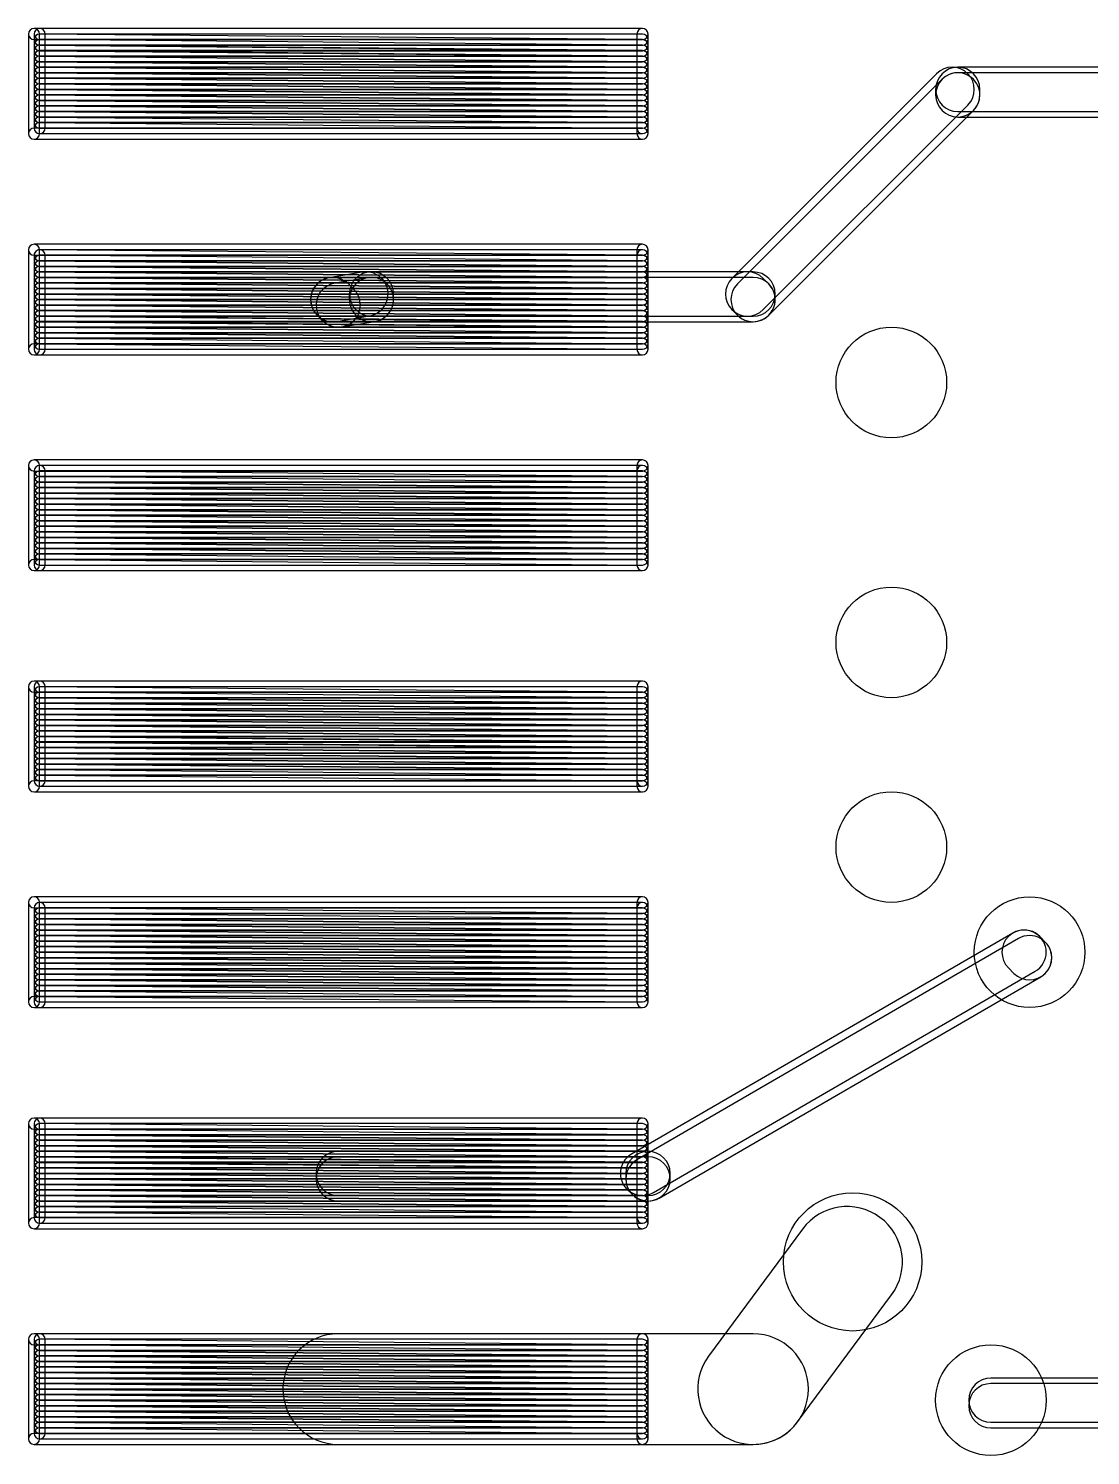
# Model space of a CAD drawing. Extents: x 2.7 to 76.1, y 3.1 to 47.6.
# Drawn here: x 2.72 to 7.59, y 31.23 to 37.79 of the extents above; entities that cross this region are included whole.
import ezdxf

# ---------------------------------------------------------------- set-up
doc = ezdxf.new("R2010")
doc.units = 0

msp = doc.modelspace()

# ---------------------------------------------------------------- linework, layer by layer
for points in [[(5.5372, 37.7857), (2.7432, 37.7857, 1), (2.7432, 37.73485), (5.5372, 37.73485, 1)], [(2.717775, 37.760275), (2.717775, 37.303075, 1), (2.768625, 37.303075), (2.768625, 37.760275, 1)], [(5.53743, 37.734895), (2.76883, 37.760295, 1), (2.768365, 37.70945), (5.536965, 37.68405, 1)], [(5.5372, 37.7857), (2.7686, 37.7857, 1), (2.7686, 37.73485), (5.5372, 37.73485, 1)], [(2.743175, 37.760275), (2.743175, 37.328475, 1), (2.794025, 37.328475), (2.794025, 37.760275, 1)], [(2.7686, 37.70945), (5.5372, 37.70945, 1), (5.5372, 37.7603), (2.7686, 37.7603, 1)], [(5.562625, 37.328475), (5.562625, 37.760275, 1), (5.511775, 37.760275), (5.511775, 37.328475, 1)], [(5.562625, 37.303075), (5.562625, 37.760275, 1), (5.511775, 37.760275), (5.511775, 37.303075, 1)], [(5.53743, 37.709495), (2.76883, 37.734895, 1), (2.768365, 37.68405), (5.536965, 37.65865, 1)], [(5.53743, 37.684095), (2.76883, 37.709495, 1), (2.768365, 37.65865), (5.536965, 37.63325, 1)], [(5.53743, 37.658695), (2.76883, 37.684095, 1), (2.768365, 37.63325), (5.536965, 37.60785, 1)], [(2.7686, 37.68405), (5.5372, 37.68405, 1), (5.5372, 37.7349), (2.7686, 37.7349, 1)], [(2.7686, 37.65865), (5.5372, 37.65865, 1), (5.5372, 37.7095), (2.7686, 37.7095, 1)], [(2.7686, 37.63325), (5.5372, 37.63325, 1), (5.5372, 37.6841), (2.7686, 37.6841, 1)], [(5.53743, 37.633295), (2.76883, 37.658695, 1), (2.768365, 37.60785), (5.536965, 37.58245, 1)], [(5.53743, 37.607895), (2.76883, 37.633295, 1), (2.768365, 37.58245), (5.536965, 37.55705, 1)], [(2.7686, 37.60785), (5.5372, 37.60785, 1), (5.5372, 37.6587), (2.7686, 37.6587, 1)], [(2.7686, 37.58245), (5.5372, 37.58245, 1), (5.5372, 37.6333), (2.7686, 37.6333, 1)], [(5.53743, 37.582495), (2.76883, 37.607895, 1), (2.768365, 37.55705), (5.536965, 37.53165, 1)], [(5.53743, 37.557095), (2.76883, 37.582495, 1), (2.768365, 37.53165), (5.536965, 37.50625, 1)], [(5.53743, 37.531695), (2.76883, 37.557095, 1), (2.768365, 37.50625), (5.536965, 37.48085, 1)], [(2.7686, 37.55705), (5.5372, 37.55705, 1), (5.5372, 37.6079), (2.7686, 37.6079, 1)], [(2.7686, 37.53165), (5.5372, 37.53165, 1), (5.5372, 37.5825), (2.7686, 37.5825, 1)], [(2.7686, 37.50625), (5.5372, 37.50625, 1), (5.5372, 37.5571), (2.7686, 37.5571, 1)], [(6.88774, 37.57813), (5.94794, 36.63833, 1), (6.091655, 36.494615), (7.031455, 37.434415, 1)], [(6.117055, 36.469215), (7.056855, 37.409015, 1), (6.91314, 37.55273), (5.97334, 36.61293, 1)], [(16.0274, 37.6079), (6.985, 37.6079, 1), (6.985, 37.40465), (16.0274, 37.40465, 1)], [(6.883375, 37.506275), (6.883375, 37.480875, 1), (7.086625, 37.480875), (7.086625, 37.506275, 1)], [(6.985, 37.37925), (16.0274, 37.37925, 1), (16.0274, 37.5825), (6.985, 37.5825, 1)], [(5.53743, 37.506295), (2.76883, 37.531695, 1), (2.768365, 37.48085), (5.536965, 37.45545, 1)], [(5.53743, 37.480895), (2.76883, 37.506295, 1), (2.768365, 37.45545), (5.536965, 37.43005, 1)], [(2.7686, 37.48085), (5.5372, 37.48085, 1), (5.5372, 37.5317), (2.7686, 37.5317, 1)], [(2.7686, 37.45545), (5.5372, 37.45545, 1), (5.5372, 37.5063), (2.7686, 37.5063, 1)], [(5.5372, 37.5063), (2.7686, 37.5063, 1), (2.7686, 37.45545), (5.5372, 37.45545, 1)], [(2.7686, 37.45545), (5.5372, 37.45545, 1), (5.5372, 37.5063), (2.7686, 37.5063, 1)], [(5.53743, 37.455495), (2.76883, 37.480895, 1), (2.768365, 37.43005), (5.536965, 37.40465, 1)], [(5.53743, 37.430095), (2.76883, 37.455495, 1), (2.768365, 37.40465), (5.536965, 37.37925, 1)], [(5.53743, 37.404695), (2.76883, 37.430095, 1), (2.768365, 37.37925), (5.536965, 37.35385, 1)], [(2.7686, 37.43005), (5.5372, 37.43005, 1), (5.5372, 37.4809), (2.7686, 37.4809, 1)], [(2.7686, 37.40465), (5.5372, 37.40465, 1), (5.5372, 37.4555), (2.7686, 37.4555, 1)], [(2.7686, 37.37925), (5.5372, 37.37925, 1), (5.5372, 37.4301), (2.7686, 37.4301, 1)], [(5.53743, 37.379295), (2.76883, 37.404695, 1), (2.768365, 37.35385), (5.536965, 37.32845, 1)], [(2.7686, 37.35385), (5.5372, 37.35385, 1), (5.5372, 37.4047), (2.7686, 37.4047, 1)], [(2.7686, 37.32845), (5.5372, 37.32845, 1), (5.5372, 37.3793), (2.7686, 37.3793, 1)], [(2.7686, 37.30305), (5.5372, 37.30305, 1), (5.5372, 37.3539), (2.7686, 37.3539, 1)], [(2.7432, 37.27765), (5.5372, 37.27765, 1), (5.5372, 37.3285), (2.7432, 37.3285, 1)], [(5.5372, 36.7951), (2.7432, 36.7951, 1), (2.7432, 36.74425), (5.5372, 36.74425, 1)], [(2.717775, 36.769675), (2.717775, 36.312475, 1), (2.768625, 36.312475), (2.768625, 36.769675, 1)], [(5.53743, 36.744295), (2.76883, 36.769695, 1), (2.768365, 36.71885), (5.536965, 36.69345, 1)], [(5.5372, 36.7697), (2.7686, 36.7697, 1), (2.7686, 36.71885), (5.5372, 36.71885, 1)], [(2.743175, 36.744275), (2.743175, 36.312475, 1), (2.794025, 36.312475), (2.794025, 36.744275, 1)], [(2.7686, 36.71885), (5.5372, 36.71885, 1), (5.5372, 36.7697), (2.7686, 36.7697, 1)], [(5.562625, 36.312475), (5.562625, 36.769675, 1), (5.511775, 36.769675), (5.511775, 36.312475, 1)], [(5.562625, 36.312475), (5.562625, 36.744275, 1), (5.511775, 36.744275), (5.511775, 36.312475, 1)], [(5.53743, 36.718895), (2.76883, 36.744295, 1), (2.768365, 36.69345), (5.536965, 36.66805, 1)], [(5.53743, 36.693495), (2.76883, 36.718895, 1), (2.768365, 36.66805), (5.536965, 36.64265, 1)], [(2.7686, 36.69345), (5.5372, 36.69345, 1), (5.5372, 36.7443), (2.7686, 36.7443, 1)], [(2.7686, 36.66805), (5.5372, 36.66805, 1), (5.5372, 36.7189), (2.7686, 36.7189, 1)], [(5.53743, 36.668095), (2.76883, 36.693495, 1), (2.768365, 36.64265), (5.536965, 36.61725, 1)], [(5.53743, 36.642695), (2.76883, 36.668095, 1), (2.768365, 36.61725), (5.536965, 36.59185, 1)], [(5.53743, 36.617295), (2.76883, 36.642695, 1), (2.768365, 36.59185), (5.536965, 36.56645, 1)], [(2.7686, 36.64265), (5.5372, 36.64265, 1), (5.5372, 36.6935), (2.7686, 36.6935, 1)], [(2.7686, 36.61725), (5.5372, 36.61725, 1), (5.5372, 36.6681), (2.7686, 36.6681, 1)], [(2.7686, 36.59185), (5.5372, 36.59185, 1), (5.5372, 36.6427), (2.7686, 36.6427, 1)], [(4.25049, 36.666715), (4.09809, 36.641315, 1), (4.131505, 36.44083), (4.283905, 36.46623, 1)], [(4.04294, 36.469215), (4.06834, 36.443815, 1), (4.212055, 36.58753), (4.186655, 36.61293, 1)], [(4.156905, 36.41543), (4.309305, 36.44083, 1), (4.27589, 36.641315), (4.12349, 36.615915, 1)], [(6.0452, 36.6681), (4.2926, 36.6681, 1), (4.2926, 36.46485), (6.0452, 36.46485, 1)], [(4.190975, 36.566475), (4.190975, 36.541075, 1), (4.394225, 36.541075), (4.394225, 36.566475, 1)], [(4.2926, 36.43945), (6.0452, 36.43945, 1), (6.0452, 36.6427), (4.2926, 36.6427, 1)], [(5.94794, 36.494615), (5.97334, 36.469215, 1), (6.117055, 36.61293), (6.091655, 36.63833, 1)], [(5.53743, 36.591895), (2.76883, 36.617295, 1), (2.768365, 36.56645), (5.536965, 36.54105, 1)], [(5.53743, 36.566495), (2.76883, 36.591895, 1), (2.768365, 36.54105), (5.536965, 36.51565, 1)], [(2.7686, 36.56645), (5.5372, 36.56645, 1), (5.5372, 36.6173), (2.7686, 36.6173, 1)], [(2.7686, 36.54105), (5.5372, 36.54105, 1), (5.5372, 36.5919), (2.7686, 36.5919, 1)], [(5.53743, 36.541095), (2.76883, 36.566495, 1), (2.768365, 36.51565), (5.536965, 36.49025, 1)], [(5.53743, 36.515695), (2.76883, 36.541095, 1), (2.768365, 36.49025), (5.536965, 36.46485, 1)], [(5.53743, 36.490295), (2.76883, 36.515695, 1), (2.768365, 36.46485), (5.536965, 36.43945, 1)], [(2.7686, 36.51565), (5.5372, 36.51565, 1), (5.5372, 36.5665), (2.7686, 36.5665, 1)], [(2.7686, 36.49025), (5.5372, 36.49025, 1), (5.5372, 36.5411), (2.7686, 36.5411, 1)], [(2.7686, 36.46485), (5.5372, 36.46485, 1), (5.5372, 36.5157), (2.7686, 36.5157, 1)], [(5.53743, 36.464895), (2.76883, 36.490295, 1), (2.768365, 36.43945), (5.536965, 36.41405, 1)], [(5.53743, 36.439495), (2.76883, 36.464895, 1), (2.768365, 36.41405), (5.536965, 36.38865, 1)], [(5.53743, 36.414095), (2.76883, 36.439495, 1), (2.768365, 36.38865), (5.536965, 36.36325, 1)], [(2.7686, 36.43945), (5.5372, 36.43945, 1), (5.5372, 36.4903), (2.7686, 36.4903, 1)], [(2.7686, 36.41405), (5.5372, 36.41405, 1), (5.5372, 36.4649), (2.7686, 36.4649, 1)], [(2.7686, 36.38865), (5.5372, 36.38865, 1), (5.5372, 36.4395), (2.7686, 36.4395, 1)], [(5.53743, 36.388695), (2.76883, 36.414095, 1), (2.768365, 36.36325), (5.536965, 36.33785, 1)], [(5.53743, 36.363295), (2.76883, 36.388695, 1), (2.768365, 36.33785), (5.536965, 36.31245, 1)], [(2.7686, 36.36325), (5.5372, 36.36325, 1), (5.5372, 36.4141), (2.7686, 36.4141, 1)], [(2.7686, 36.33785), (5.5372, 36.33785, 1), (5.5372, 36.3887), (2.7686, 36.3887, 1)], [(2.7432, 36.28705), (5.5372, 36.28705, 1), (5.5372, 36.3379), (2.7432, 36.3379, 1)], [(2.7686, 36.31245), (5.5372, 36.31245, 1), (5.5372, 36.3633), (2.7686, 36.3633, 1)], [(2.7686, 36.28705), (5.5372, 36.28705, 1), (5.5372, 36.3379), (2.7686, 36.3379, 1)], [(5.5372, 35.8045), (2.7432, 35.8045, 1), (2.7432, 35.75365), (5.5372, 35.75365, 1)], [(2.717775, 35.779075), (2.717775, 35.321875, 1), (2.768625, 35.321875), (2.768625, 35.779075, 1)], [(5.562625, 35.321875), (5.562625, 35.779075, 1), (5.511775, 35.779075), (5.511775, 35.321875, 1)], [(5.53743, 35.728295), (2.76883, 35.753695, 1), (2.768365, 35.70285), (5.536965, 35.67745, 1)], [(5.53743, 35.702895), (2.76883, 35.728295, 1), (2.768365, 35.67745), (5.536965, 35.65205, 1)], [(5.5372, 35.7791), (2.7686, 35.7791, 1), (2.7686, 35.72825), (5.5372, 35.72825, 1)], [(2.743175, 35.753675), (2.743175, 35.321875, 1), (2.794025, 35.321875), (2.794025, 35.753675, 1)], [(2.7686, 35.70285), (5.5372, 35.70285, 1), (5.5372, 35.7537), (2.7686, 35.7537, 1)], [(2.7686, 35.67745), (5.5372, 35.67745, 1), (5.5372, 35.7283), (2.7686, 35.7283, 1)], [(5.562625, 35.321875), (5.562625, 35.753675, 1), (5.511775, 35.753675), (5.511775, 35.321875, 1)], [(5.53743, 35.677495), (2.76883, 35.702895, 1), (2.768365, 35.65205), (5.536965, 35.62665, 1)], [(5.53743, 35.652095), (2.76883, 35.677495, 1), (2.768365, 35.62665), (5.536965, 35.60125, 1)], [(5.53743, 35.626695), (2.76883, 35.652095, 1), (2.768365, 35.60125), (5.536965, 35.57585, 1)], [(2.7686, 35.65205), (5.5372, 35.65205, 1), (5.5372, 35.7029), (2.7686, 35.7029, 1)], [(2.7686, 35.62665), (5.5372, 35.62665, 1), (5.5372, 35.6775), (2.7686, 35.6775, 1)], [(2.7686, 35.60125), (5.5372, 35.60125, 1), (5.5372, 35.6521), (2.7686, 35.6521, 1)], [(5.53743, 35.601295), (2.76883, 35.626695, 1), (2.768365, 35.57585), (5.536965, 35.55045, 1)], [(5.53743, 35.575895), (2.76883, 35.601295, 1), (2.768365, 35.55045), (5.536965, 35.52505, 1)], [(2.7686, 35.57585), (5.5372, 35.57585, 1), (5.5372, 35.6267), (2.7686, 35.6267, 1)], [(5.5372, 35.6267), (2.7686, 35.6267, 1), (2.7686, 35.57585), (5.5372, 35.57585, 1)], [(2.7686, 35.57585), (5.5372, 35.57585, 1), (5.5372, 35.6267), (2.7686, 35.6267, 1)], [(2.7686, 35.55045), (5.5372, 35.55045, 1), (5.5372, 35.6013), (2.7686, 35.6013, 1)], [(5.53743, 35.550495), (2.76883, 35.575895, 1), (2.768365, 35.52505), (5.536965, 35.49965, 1)], [(5.53743, 35.525095), (2.76883, 35.550495, 1), (2.768365, 35.49965), (5.536965, 35.47425, 1)], [(5.53743, 35.499695), (2.76883, 35.525095, 1), (2.768365, 35.47425), (5.536965, 35.44885, 1)], [(2.7686, 35.52505), (5.5372, 35.52505, 1), (5.5372, 35.5759), (2.7686, 35.5759, 1)], [(2.7686, 35.49965), (5.5372, 35.49965, 1), (5.5372, 35.5505), (2.7686, 35.5505, 1)], [(2.7686, 35.47425), (5.5372, 35.47425, 1), (5.5372, 35.5251), (2.7686, 35.5251, 1)], [(5.53743, 35.474295), (2.76883, 35.499695, 1), (2.768365, 35.44885), (5.536965, 35.42345, 1)], [(5.53743, 35.448895), (2.76883, 35.474295, 1), (2.768365, 35.42345), (5.536965, 35.39805, 1)], [(2.7686, 35.44885), (5.5372, 35.44885, 1), (5.5372, 35.4997), (2.7686, 35.4997, 1)], [(2.7686, 35.42345), (5.5372, 35.42345, 1), (5.5372, 35.4743), (2.7686, 35.4743, 1)], [(5.53743, 35.423495), (2.76883, 35.448895, 1), (2.768365, 35.39805), (5.536965, 35.37265, 1)], [(5.53743, 35.398095), (2.76883, 35.423495, 1), (2.768365, 35.37265), (5.536965, 35.34725, 1)], [(5.53743, 35.372695), (2.76883, 35.398095, 1), (2.768365, 35.34725), (5.536965, 35.32185, 1)], [(2.7686, 35.39805), (5.5372, 35.39805, 1), (5.5372, 35.4489), (2.7686, 35.4489, 1)], [(2.7686, 35.37265), (5.5372, 35.37265, 1), (5.5372, 35.4235), (2.7686, 35.4235, 1)], [(2.7686, 35.34725), (5.5372, 35.34725, 1), (5.5372, 35.3981), (2.7686, 35.3981, 1)], [(2.7432, 35.29645), (5.5372, 35.29645, 1), (5.5372, 35.3473), (2.7432, 35.3473, 1)], [(2.7686, 35.32185), (5.5372, 35.32185, 1), (5.5372, 35.3727), (2.7686, 35.3727, 1)], [(2.7686, 35.29645), (5.5372, 35.29645, 1), (5.5372, 35.3473), (2.7686, 35.3473, 1)], [(5.5372, 34.7885), (2.7432, 34.7885, 1), (2.7432, 34.73765), (5.5372, 34.73765, 1)], [(2.717775, 34.763075), (2.717775, 34.305875, 1), (2.768625, 34.305875), (2.768625, 34.763075, 1)], [(5.53743, 34.737695), (2.76883, 34.763095, 1), (2.768365, 34.71225), (5.536965, 34.68685, 1)], [(5.53743, 34.712295), (2.76883, 34.737695, 1), (2.768365, 34.68685), (5.536965, 34.66145, 1)], [(5.5372, 34.7885), (2.7686, 34.7885, 1), (2.7686, 34.73765), (5.5372, 34.73765, 1)], [(2.743175, 34.763075), (2.743175, 34.331275, 1), (2.794025, 34.331275), (2.794025, 34.763075, 1)], [(2.7686, 34.71225), (5.5372, 34.71225, 1), (5.5372, 34.7631), (2.7686, 34.7631, 1)], [(2.7686, 34.68685), (5.5372, 34.68685, 1), (5.5372, 34.7377), (2.7686, 34.7377, 1)], [(5.562625, 34.331275), (5.562625, 34.763075, 1), (5.511775, 34.763075), (5.511775, 34.331275, 1)], [(5.562625, 34.305875), (5.562625, 34.763075, 1), (5.511775, 34.763075), (5.511775, 34.305875, 1)], [(5.53743, 34.686895), (2.76883, 34.712295, 1), (2.768365, 34.66145), (5.536965, 34.63605, 1)], [(5.53743, 34.661495), (2.76883, 34.686895, 1), (2.768365, 34.63605), (5.536965, 34.61065, 1)], [(2.7686, 34.66145), (5.5372, 34.66145, 1), (5.5372, 34.7123), (2.7686, 34.7123, 1)], [(2.7686, 34.63605), (5.5372, 34.63605, 1), (5.5372, 34.6869), (2.7686, 34.6869, 1)], [(5.53743, 34.636095), (2.76883, 34.661495, 1), (2.768365, 34.61065), (5.536965, 34.58525, 1)], [(5.53743, 34.610695), (2.76883, 34.636095, 1), (2.768365, 34.58525), (5.536965, 34.55985, 1)], [(5.53743, 34.585295), (2.76883, 34.610695, 1), (2.768365, 34.55985), (5.536965, 34.53445, 1)], [(2.7686, 34.61065), (5.5372, 34.61065, 1), (5.5372, 34.6615), (2.7686, 34.6615, 1)], [(2.7686, 34.58525), (5.5372, 34.58525, 1), (5.5372, 34.6361), (2.7686, 34.6361, 1)], [(2.7686, 34.55985), (5.5372, 34.55985, 1), (5.5372, 34.6107), (2.7686, 34.6107, 1)], [(5.53743, 34.559895), (2.76883, 34.585295, 1), (2.768365, 34.53445), (5.536965, 34.50905, 1)], [(5.53743, 34.534495), (2.76883, 34.559895, 1), (2.768365, 34.50905), (5.536965, 34.48365, 1)], [(2.7686, 34.53445), (5.5372, 34.53445, 1), (5.5372, 34.5853), (2.7686, 34.5853, 1)], [(2.7686, 34.50905), (5.5372, 34.50905, 1), (5.5372, 34.5599), (2.7686, 34.5599, 1)], [(5.53743, 34.509095), (2.76883, 34.534495, 1), (2.768365, 34.48365), (5.536965, 34.45825, 1)], [(5.53743, 34.483695), (2.76883, 34.509095, 1), (2.768365, 34.45825), (5.536965, 34.43285, 1)], [(5.53743, 34.458295), (2.76883, 34.483695, 1), (2.768365, 34.43285), (5.536965, 34.40745, 1)], [(2.7686, 34.48365), (5.5372, 34.48365, 1), (5.5372, 34.5345), (2.7686, 34.5345, 1)], [(2.7686, 34.45825), (5.5372, 34.45825, 1), (5.5372, 34.5091), (2.7686, 34.5091, 1)], [(2.7686, 34.43285), (5.5372, 34.43285, 1), (5.5372, 34.4837), (2.7686, 34.4837, 1)], [(5.53743, 34.432895), (2.76883, 34.458295, 1), (2.768365, 34.40745), (5.536965, 34.38205, 1)], [(5.53743, 34.407495), (2.76883, 34.432895, 1), (2.768365, 34.38205), (5.536965, 34.35665, 1)], [(5.53743, 34.382095), (2.76883, 34.407495, 1), (2.768365, 34.35665), (5.536965, 34.33125, 1)], [(2.7686, 34.40745), (5.5372, 34.40745, 1), (5.5372, 34.4583), (2.7686, 34.4583, 1)], [(2.7686, 34.38205), (5.5372, 34.38205, 1), (5.5372, 34.4329), (2.7686, 34.4329, 1)], [(5.5372, 34.4329), (2.7686, 34.4329, 1), (2.7686, 34.38205), (5.5372, 34.38205, 1)], [(2.7686, 34.38205), (5.5372, 34.38205, 1), (5.5372, 34.4329), (2.7686, 34.4329, 1)], [(2.7686, 34.35665), (5.5372, 34.35665, 1), (5.5372, 34.4075), (2.7686, 34.4075, 1)], [(2.7686, 34.33125), (5.5372, 34.33125, 1), (5.5372, 34.3821), (2.7686, 34.3821, 1)], [(2.7686, 34.30585), (5.5372, 34.30585, 1), (5.5372, 34.3567), (2.7686, 34.3567, 1)], [(2.7432, 34.28045), (5.5372, 34.28045, 1), (5.5372, 34.3313), (2.7432, 34.3313, 1)], [(5.5372, 33.7979), (2.7432, 33.7979, 1), (2.7432, 33.74705), (5.5372, 33.74705, 1)], [(2.717775, 33.772475), (2.717775, 33.315275, 1), (2.768625, 33.315275), (2.768625, 33.772475, 1)], [(5.5372, 33.7725), (2.7686, 33.7725, 1), (2.7686, 33.72165), (5.5372, 33.72165, 1)], [(2.743175, 33.747075), (2.743175, 33.315275, 1), (2.794025, 33.315275), (2.794025, 33.747075, 1)], [(5.562625, 33.315275), (5.562625, 33.772475, 1), (5.511775, 33.772475), (5.511775, 33.315275, 1)], [(5.562625, 33.315275), (5.562625, 33.747075, 1), (5.511775, 33.747075), (5.511775, 33.315275, 1)], [(5.53743, 33.721695), (2.76883, 33.747095, 1), (2.768365, 33.69625), (5.536965, 33.67085, 1)], [(5.53743, 33.696295), (2.76883, 33.721695, 1), (2.768365, 33.67085), (5.536965, 33.64545, 1)], [(5.53743, 33.670895), (2.76883, 33.696295, 1), (2.768365, 33.64545), (5.536965, 33.62005, 1)], [(2.7686, 33.69625), (5.5372, 33.69625, 1), (5.5372, 33.7471), (2.7686, 33.7471, 1)], [(5.5372, 33.7471), (2.7686, 33.7471, 1), (2.7686, 33.69625), (5.5372, 33.69625, 1)], [(2.7686, 33.69625), (5.5372, 33.69625, 1), (5.5372, 33.7471), (2.7686, 33.7471, 1)], [(2.7686, 33.67085), (5.5372, 33.67085, 1), (5.5372, 33.7217), (2.7686, 33.7217, 1)], [(2.7686, 33.64545), (5.5372, 33.64545, 1), (5.5372, 33.6963), (2.7686, 33.6963, 1)], [(5.53743, 33.645495), (2.76883, 33.670895, 1), (2.768365, 33.62005), (5.536965, 33.59465, 1)], [(5.53743, 33.620095), (2.76883, 33.645495, 1), (2.768365, 33.59465), (5.536965, 33.56925, 1)], [(5.53743, 33.594695), (2.76883, 33.620095, 1), (2.768365, 33.56925), (5.536965, 33.54385, 1)], [(2.7686, 33.62005), (5.5372, 33.62005, 1), (5.5372, 33.6709), (2.7686, 33.6709, 1)], [(2.7686, 33.59465), (5.5372, 33.59465, 1), (5.5372, 33.6455), (2.7686, 33.6455, 1)], [(2.7686, 33.56925), (5.5372, 33.56925, 1), (5.5372, 33.6201), (2.7686, 33.6201, 1)], [(7.23883, 33.63179), (5.48623, 32.61579, 1), (5.588165, 32.439955), (7.340765, 33.455955, 1)], [(5.613565, 32.414555), (7.366165, 33.430555, 1), (7.26423, 33.60639), (5.51163, 32.59039, 1)], [(7.387055, 33.59033), (7.361655, 33.61573, 1), (7.21794, 33.472015), (7.24334, 33.446615, 1)], [(5.53743, 33.569295), (2.76883, 33.594695, 1), (2.768365, 33.54385), (5.536965, 33.51845, 1)], [(5.53743, 33.543895), (2.76883, 33.569295, 1), (2.768365, 33.51845), (5.536965, 33.49305, 1)], [(2.7686, 33.54385), (5.5372, 33.54385, 1), (5.5372, 33.5947), (2.7686, 33.5947, 1)], [(2.7686, 33.51845), (5.5372, 33.51845, 1), (5.5372, 33.5693), (2.7686, 33.5693, 1)], [(5.53743, 33.518495), (2.76883, 33.543895, 1), (2.768365, 33.49305), (5.536965, 33.46765, 1)], [(5.53743, 33.493095), (2.76883, 33.518495, 1), (2.768365, 33.46765), (5.536965, 33.44225, 1)], [(5.53743, 33.467695), (2.76883, 33.493095, 1), (2.768365, 33.44225), (5.536965, 33.41685, 1)], [(2.7686, 33.49305), (5.5372, 33.49305, 1), (5.5372, 33.5439), (2.7686, 33.5439, 1)], [(2.7686, 33.46765), (5.5372, 33.46765, 1), (5.5372, 33.5185), (2.7686, 33.5185, 1)], [(2.7686, 33.44225), (5.5372, 33.44225, 1), (5.5372, 33.4931), (2.7686, 33.4931, 1)], [(5.53743, 33.442295), (2.76883, 33.467695, 1), (2.768365, 33.41685), (5.536965, 33.39145, 1)], [(5.53743, 33.416895), (2.76883, 33.442295, 1), (2.768365, 33.39145), (5.536965, 33.36605, 1)], [(2.7686, 33.41685), (5.5372, 33.41685, 1), (5.5372, 33.4677), (2.7686, 33.4677, 1)], [(2.7686, 33.39145), (5.5372, 33.39145, 1), (5.5372, 33.4423), (2.7686, 33.4423, 1)], [(5.53743, 33.391495), (2.76883, 33.416895, 1), (2.768365, 33.36605), (5.536965, 33.34065, 1)], [(5.53743, 33.366095), (2.76883, 33.391495, 1), (2.768365, 33.34065), (5.536965, 33.31525, 1)], [(2.7686, 33.36605), (5.5372, 33.36605, 1), (5.5372, 33.4169), (2.7686, 33.4169, 1)], [(2.7686, 33.34065), (5.5372, 33.34065, 1), (5.5372, 33.3915), (2.7686, 33.3915, 1)], [(2.7686, 33.31525), (5.5372, 33.31525, 1), (5.5372, 33.3661), (2.7686, 33.3661, 1)], [(2.7432, 33.28985), (5.5372, 33.28985, 1), (5.5372, 33.3407), (2.7432, 33.3407, 1)], [(2.7686, 33.28985), (5.5372, 33.28985, 1), (5.5372, 33.3407), (2.7686, 33.3407, 1)], [(5.5372, 32.7819), (2.7432, 32.7819, 1), (2.7432, 32.73105), (5.5372, 32.73105, 1)], [(2.717775, 32.756475), (2.717775, 32.299275, 1), (2.768625, 32.299275), (2.768625, 32.756475, 1)], [(5.5372, 32.7819), (2.7686, 32.7819, 1), (2.7686, 32.73105), (5.5372, 32.73105, 1)], [(2.743175, 32.756475), (2.743175, 32.324675, 1), (2.794025, 32.324675), (2.794025, 32.756475, 1)], [(5.562625, 32.324675), (5.562625, 32.756475, 1), (5.511775, 32.756475), (5.511775, 32.324675, 1)], [(5.562625, 32.299275), (5.562625, 32.756475, 1), (5.511775, 32.756475), (5.511775, 32.299275, 1)], [(5.53743, 32.731095), (2.76883, 32.756495, 1), (2.768365, 32.70565), (5.536965, 32.68025, 1)], [(5.53743, 32.705695), (2.76883, 32.731095, 1), (2.768365, 32.68025), (5.536965, 32.65485, 1)], [(5.53743, 32.680295), (2.76883, 32.705695, 1), (2.768365, 32.65485), (5.536965, 32.62945, 1)], [(2.7686, 32.70565), (5.5372, 32.70565, 1), (5.5372, 32.7565), (2.7686, 32.7565, 1)], [(2.7686, 32.68025), (5.5372, 32.68025, 1), (5.5372, 32.7311), (2.7686, 32.7311, 1)], [(2.7686, 32.65485), (5.5372, 32.65485, 1), (5.5372, 32.7057), (2.7686, 32.7057, 1)], [(5.53743, 32.654895), (2.76883, 32.680295, 1), (2.768365, 32.62945), (5.536965, 32.60405, 1)], [(5.53743, 32.629495), (2.76883, 32.654895, 1), (2.768365, 32.60405), (5.536965, 32.57865, 1)], [(2.7686, 32.62945), (5.5372, 32.62945, 1), (5.5372, 32.6803), (2.7686, 32.6803, 1)], [(2.7686, 32.60405), (5.5372, 32.60405, 1), (5.5372, 32.6549), (2.7686, 32.6549, 1)], [(5.53743, 32.604095), (2.76883, 32.629495, 1), (2.768365, 32.57865), (5.536965, 32.55325, 1)], [(5.53743, 32.578695), (2.76883, 32.604095, 1), (2.768365, 32.55325), (5.536965, 32.52785, 1)], [(5.53743, 32.553295), (2.76883, 32.578695, 1), (2.768365, 32.52785), (5.536965, 32.50245, 1)], [(2.7686, 32.57865), (5.5372, 32.57865, 1), (5.5372, 32.6295), (2.7686, 32.6295, 1)], [(2.7686, 32.55325), (5.5372, 32.55325, 1), (5.5372, 32.6041), (2.7686, 32.6041, 1)], [(2.7686, 32.52785), (5.5372, 32.52785, 1), (5.5372, 32.5787), (2.7686, 32.5787, 1)], [(5.5372, 32.5787), (2.7686, 32.5787, 1), (2.7686, 32.52785), (5.5372, 32.52785, 1)], [(2.7686, 32.52785), (5.5372, 32.52785, 1), (5.5372, 32.5787), (2.7686, 32.5787, 1)], [(5.5626, 32.6295), (4.1402, 32.6295, 1), (4.1402, 32.42625), (5.5626, 32.42625, 1)], [(4.1402, 32.40085), (5.5626, 32.40085, 1), (5.5626, 32.6041), (4.1402, 32.6041, 1)], [(5.664225, 32.502475), (5.664225, 32.527875, 1), (5.460975, 32.527875), (5.460975, 32.502475, 1)], [(5.53743, 32.527895), (2.76883, 32.553295, 1), (2.768365, 32.50245), (5.536965, 32.47705, 1)], [(5.53743, 32.502495), (2.76883, 32.527895, 1), (2.768365, 32.47705), (5.536965, 32.45165, 1)], [(2.7686, 32.50245), (5.5372, 32.50245, 1), (5.5372, 32.5533), (2.7686, 32.5533, 1)], [(2.7686, 32.47705), (5.5372, 32.47705, 1), (5.5372, 32.5279), (2.7686, 32.5279, 1)], [(5.53743, 32.477095), (2.76883, 32.502495, 1), (2.768365, 32.45165), (5.536965, 32.42625, 1)], [(5.53743, 32.451695), (2.76883, 32.477095, 1), (2.768365, 32.42625), (5.536965, 32.40085, 1)], [(5.53743, 32.426295), (2.76883, 32.451695, 1), (2.768365, 32.40085), (5.536965, 32.37545, 1)], [(2.7686, 32.45165), (5.5372, 32.45165, 1), (5.5372, 32.5025), (2.7686, 32.5025, 1)], [(2.7686, 32.42625), (5.5372, 32.42625, 1), (5.5372, 32.4771), (2.7686, 32.4771, 1)], [(2.7686, 32.40085), (5.5372, 32.40085, 1), (5.5372, 32.4517), (2.7686, 32.4517, 1)], [(5.53743, 32.400895), (2.76883, 32.426295, 1), (2.768365, 32.37545), (5.536965, 32.35005, 1)], [(5.53743, 32.375495), (2.76883, 32.400895, 1), (2.768365, 32.35005), (5.536965, 32.32465, 1)], [(2.7686, 32.37545), (5.5372, 32.37545, 1), (5.5372, 32.4263), (2.7686, 32.4263, 1)], [(2.7686, 32.35005), (5.5372, 32.35005, 1), (5.5372, 32.4009), (2.7686, 32.4009, 1)], [(2.7686, 32.32465), (5.5372, 32.32465, 1), (5.5372, 32.3755), (2.7686, 32.3755, 1)], [(6.24948, 31.38628), (6.68128, 31.97048, 1), (6.272715, 32.272465), (5.840915, 31.688265, 1)], [(2.7432, 32.27385), (5.5372, 32.27385, 1), (5.5372, 32.3247), (2.7432, 32.3247, 1)], [(2.7686, 32.29925), (5.5372, 32.29925, 1), (5.5372, 32.3501), (2.7686, 32.3501, 1)], [(5.5372, 31.7913), (2.7432, 31.7913, 1), (2.7432, 31.74045), (5.5372, 31.74045, 1)], [(2.717775, 31.765875), (2.717775, 31.308675, 1), (2.768625, 31.308675), (2.768625, 31.765875, 1)], [(5.5372, 31.7913), (2.7686, 31.7913, 1), (2.7686, 31.74045), (5.5372, 31.74045, 1)], [(2.743175, 31.765875), (2.743175, 31.334075, 1), (2.794025, 31.334075), (2.794025, 31.765875, 1)], [(4.1402, 31.28325), (6.0452, 31.28325, 1), (6.0452, 31.7913), (4.1402, 31.7913, 1)], [(5.562625, 31.334075), (5.562625, 31.765875, 1), (5.511775, 31.765875), (5.511775, 31.334075, 1)], [(5.562625, 31.308675), (5.562625, 31.765875, 1), (5.511775, 31.765875), (5.511775, 31.308675, 1)], [(5.53743, 31.740495), (2.76883, 31.765895, 1), (2.768365, 31.71505), (5.536965, 31.68965, 1)], [(5.53743, 31.715095), (2.76883, 31.740495, 1), (2.768365, 31.68965), (5.536965, 31.66425, 1)], [(2.7686, 31.71505), (5.5372, 31.71505, 1), (5.5372, 31.7659), (2.7686, 31.7659, 1)], [(2.7686, 31.68965), (5.5372, 31.68965, 1), (5.5372, 31.7405), (2.7686, 31.7405, 1)], [(5.53743, 31.689695), (2.76883, 31.715095, 1), (2.768365, 31.66425), (5.536965, 31.63885, 1)], [(5.53743, 31.664295), (2.76883, 31.689695, 1), (2.768365, 31.63885), (5.536965, 31.61345, 1)], [(5.53743, 31.638895), (2.76883, 31.664295, 1), (2.768365, 31.61345), (5.536965, 31.58805, 1)], [(2.7686, 31.66425), (5.5372, 31.66425, 1), (5.5372, 31.7151), (2.7686, 31.7151, 1)], [(2.7686, 31.63885), (5.5372, 31.63885, 1), (5.5372, 31.6897), (2.7686, 31.6897, 1)], [(2.7686, 31.61345), (5.5372, 31.61345, 1), (5.5372, 31.6643), (2.7686, 31.6643, 1)], [(5.53743, 31.613495), (2.76883, 31.638895, 1), (2.768365, 31.58805), (5.536965, 31.56265, 1)], [(5.53743, 31.588095), (2.76883, 31.613495, 1), (2.768365, 31.56265), (5.536965, 31.53725, 1)], [(5.53743, 31.562695), (2.76883, 31.588095, 1), (2.768365, 31.53725), (5.536965, 31.51185, 1)], [(2.7686, 31.58805), (5.5372, 31.58805, 1), (5.5372, 31.6389), (2.7686, 31.6389, 1)], [(2.7686, 31.56265), (5.5372, 31.56265, 1), (5.5372, 31.6135), (2.7686, 31.6135, 1)], [(2.7686, 31.53725), (5.5372, 31.53725, 1), (5.5372, 31.5881), (2.7686, 31.5881, 1)], [(8.1026, 31.5881), (7.1374, 31.5881, 1), (7.1374, 31.38485), (8.1026, 31.38485, 1)], [(5.53743, 31.537295), (2.76883, 31.562695, 1), (2.768365, 31.51185), (5.536965, 31.48645, 1)], [(5.53743, 31.511895), (2.76883, 31.537295, 1), (2.768365, 31.48645), (5.536965, 31.46105, 1)], [(2.7686, 31.51185), (5.5372, 31.51185, 1), (5.5372, 31.5627), (2.7686, 31.5627, 1)], [(2.7686, 31.48645), (5.5372, 31.48645, 1), (5.5372, 31.5373), (2.7686, 31.5373, 1)], [(7.1374, 31.35945), (8.1026, 31.35945, 1), (8.1026, 31.5627), (7.1374, 31.5627, 1)], [(5.53743, 31.486495), (2.76883, 31.511895, 1), (2.768365, 31.46105), (5.536965, 31.43565, 1)], [(5.53743, 31.461095), (2.76883, 31.486495, 1), (2.768365, 31.43565), (5.536965, 31.41025, 1)], [(5.53743, 31.435695), (2.76883, 31.461095, 1), (2.768365, 31.41025), (5.536965, 31.38485, 1)], [(2.7686, 31.46105), (5.5372, 31.46105, 1), (5.5372, 31.5119), (2.7686, 31.5119, 1)], [(2.7686, 31.43565), (5.5372, 31.43565, 1), (5.5372, 31.4865), (2.7686, 31.4865, 1)], [(2.7686, 31.41025), (5.5372, 31.41025, 1), (5.5372, 31.4611), (2.7686, 31.4611, 1)], [(5.53743, 31.410295), (2.76883, 31.435695, 1), (2.768365, 31.38485), (5.536965, 31.35945, 1)], [(5.53743, 31.384895), (2.76883, 31.410295, 1), (2.768365, 31.35945), (5.536965, 31.33405, 1)], [(2.7686, 31.38485), (5.5372, 31.38485, 1), (5.5372, 31.4357), (2.7686, 31.4357, 1)], [(2.7686, 31.35945), (5.5372, 31.35945, 1), (5.5372, 31.4103), (2.7686, 31.4103, 1)], [(2.7432, 31.28325), (5.5372, 31.28325, 1), (5.5372, 31.3341), (2.7432, 31.3341, 1)], [(2.7686, 31.33405), (5.5372, 31.33405, 1), (5.5372, 31.3849), (2.7686, 31.3849, 1)], [(5.5372, 31.3849), (2.7686, 31.3849, 1), (2.7686, 31.33405), (5.5372, 31.33405, 1)], [(2.7686, 31.33405), (5.5372, 31.33405, 1), (5.5372, 31.3849), (2.7686, 31.3849, 1)], [(2.7686, 31.30865), (5.5372, 31.30865, 1), (5.5372, 31.3595), (2.7686, 31.3595, 1)]]:
    msp.add_lwpolyline(points, format="xyb", close=True)
for centre, radius in [((6.6802, 36.160075), 0.254), ((6.6802, 34.966275), 0.254), ((6.6802, 34.026475), 0.254), ((7.3152, 33.543875), 0.254), ((6.5024, 32.121475), 0.3175), ((7.1374, 31.486475), 0.254)]:
    msp.add_circle(centre, radius)

doc.saveas('drawing.dxf')
